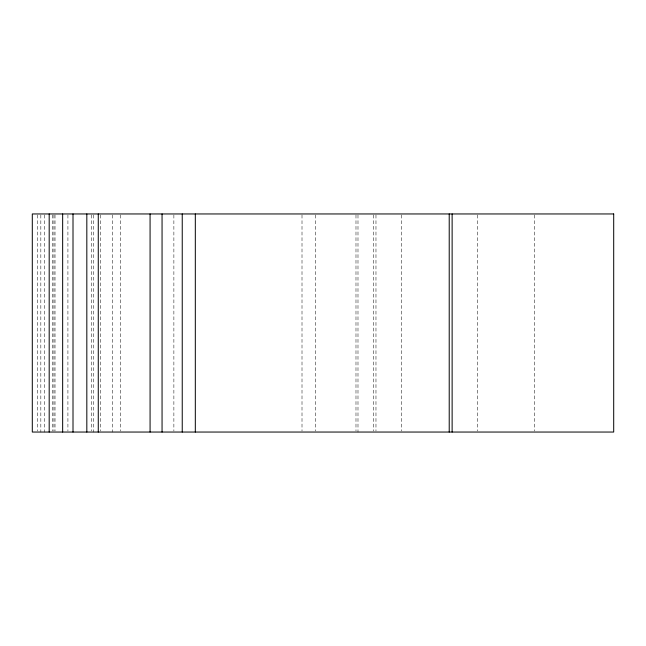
<?xml version="1.0" encoding="UTF-8"?>
<svg xmlns="http://www.w3.org/2000/svg" width="646" height="646" viewBox="0 0 646 646"><rect width="100%" height="100%" fill="white"/><g stroke="black" fill="none" stroke-linecap="round" stroke-linejoin="round"><path stroke-width="0.48" stroke-dasharray="3.23 2.42" d="M534.46 214.956L534.46 431.043M477.757 214.956L477.757 431.043M401.602 214.956L401.602 431.043M375.972 214.956L375.972 431.043M373.614 214.956L373.614 431.043M357.989 214.956L357.989 432.045M355.986 214.956L355.986 431.043M315.45 214.956L315.45 431.043M302.005 214.956L302.005 431.043M173.879 214.956L173.879 431.043M120.439 214.956L120.439 431.043M112.267 214.956L112.267 432.045M100.453 214.956L100.453 431.043M93.541 214.956L93.541 432.045M91.732 214.956L91.732 431.043M67.919 214.956L67.919 431.043M55.015 214.956L55.015 431.043M53.925 214.956L53.925 431.043M52.286 214.956L52.286 431.043M44.291 214.956L44.291 432.045M40.835 214.956L40.835 432.045M37.387 214.956L37.387 431.043"/><path stroke-width="0.97" d="M452.127 213.955L452.127 432.045M449.22 213.955L449.22 432.045M195.318 213.955L195.318 432.045M182.237 213.955L182.237 432.045M162.057 213.955L162.057 432.045M150.074 213.955L150.074 432.045M98.273 213.955L98.273 432.045M86.822 213.955L86.822 432.045M73.006 213.955L73.006 432.045M62.654 213.955L62.654 432.045M49.193 213.955L49.193 432.045M613.7 213.955L32.3 213.955L32.3 432.045L613.7 432.045L613.7 213.955"/></g></svg>
